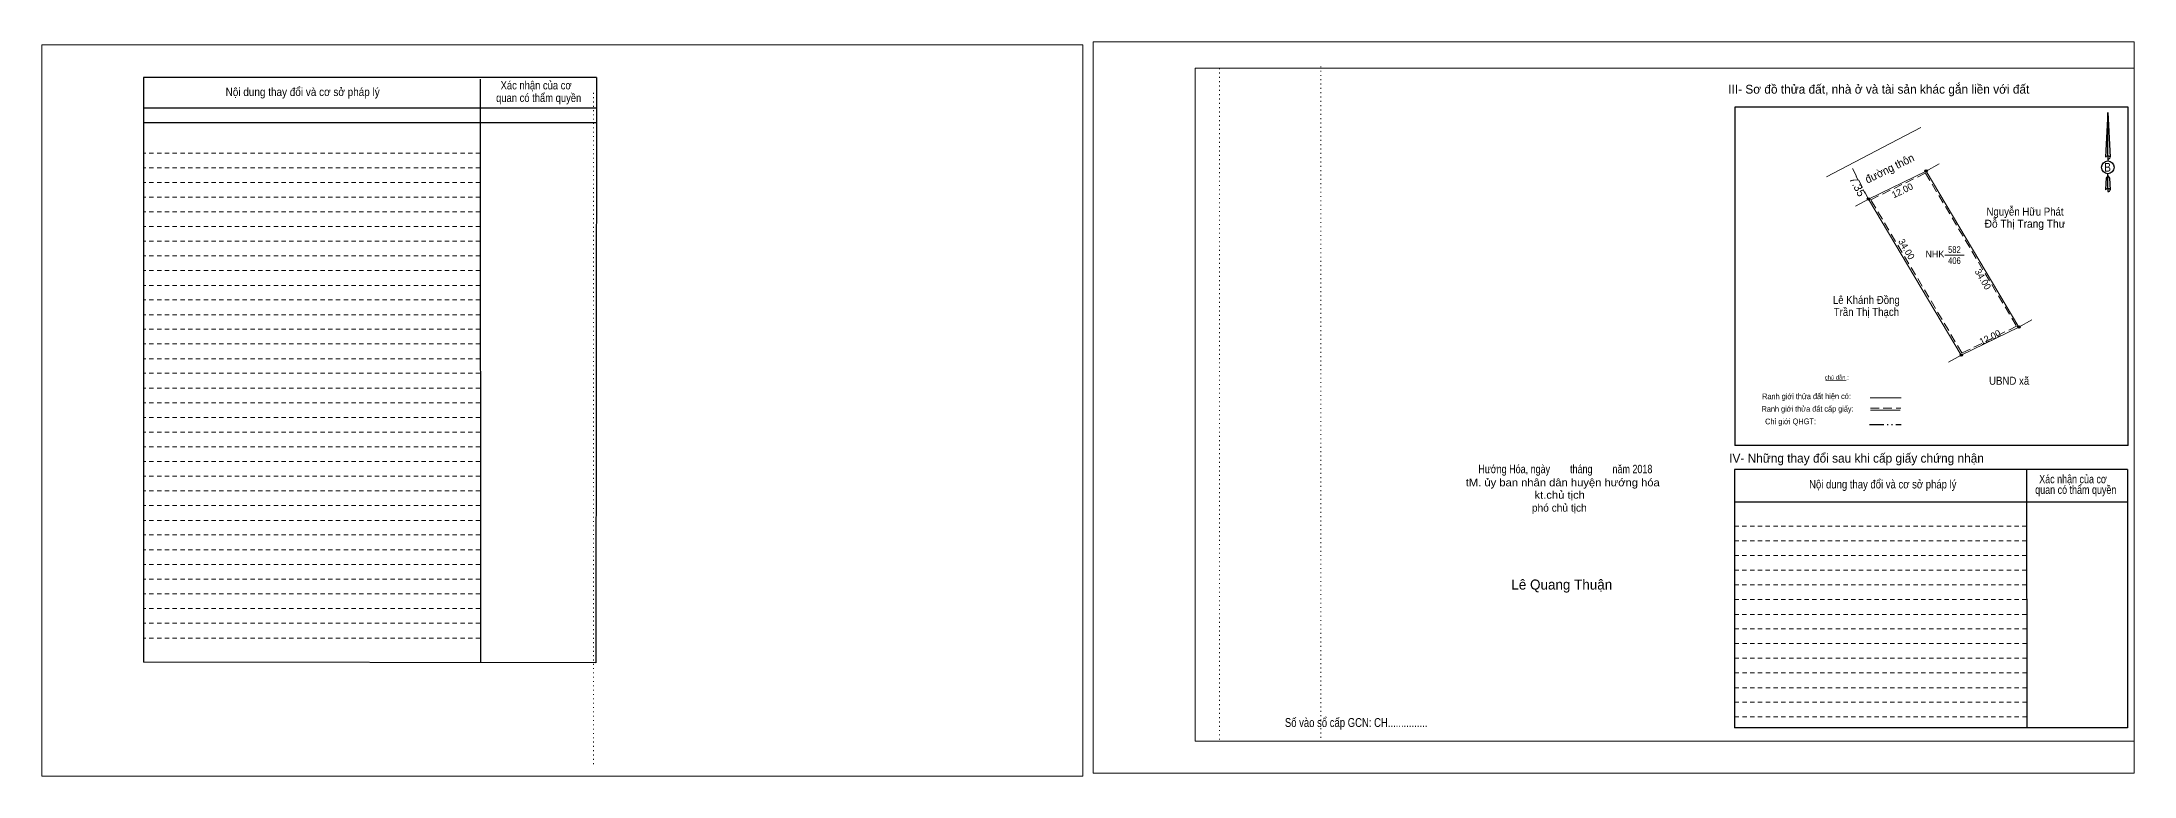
# Model space of a CAD drawing. Header units: metres. Extents: x 548125 to 548825, y 1837706 to 1837854.
# Drawn here: x 548432.9 to 548825.1, y 1837706.4 to 1837843.9 of the extents above; entities that cross this region are included whole.
import ezdxf
from ezdxf.enums import TextEntityAlignment as Align

# ---------------------------------------------------------------- set-up
doc = ezdxf.new("R2010")
doc.units = ezdxf.units.M
doc.header["$LTSCALE"] = 0.54
for name, pattern in [('DASH_DOUBLE_DOT', [9.2, 5, -1.2, 0.3, -1.2, 0.3, -1.2]), ('DOTTED', [1.5, 0.3, -1.2]), ('MEDIUM_DASHED', [4.5, 3, -1.5]), ('SHORT_DASHED', [2.7, 1.5, -1.2])]:
    doc.linetypes.add(name, pattern=pattern)
doc.layers.add('12', color=7, linetype='Continuous')
for name, color, linetype, lineweight in [('18', 7, 'Continuous', 25), ('28', 7, 'SHORT_DASHED', 13), ('3', 7, 'Continuous', 13), ('4', 7, 'Continuous', 13), ('5', 7, 'DASH_DOUBLE_DOT', 25), ('55', 7, 'Continuous', 13), ('7', 7, 'Continuous', 13)]:
    doc.layers.add(name, color=color, linetype=linetype, lineweight=lineweight)

msp = doc.modelspace()

# ---------------------------------------------------------------- hatches: boundary and pattern name
at = {"layer": '4'}
for points in [[(548786.3697, 1837819.76, 1), (548785.9103, 1837819.76, 1)], [(548775.5797, 1837814.51, 1), (548775.1203, 1837814.51, 1)], [(548803.7597, 1837790.55, 1), (548803.3003, 1837790.55, 1)], [(548792.9697, 1837785.3, 1), (548792.5103, 1837785.3, 1)], [(548792.9697, 1837785.3, 1), (548792.5103, 1837785.3, 1)]]:
    msp.add_hatch(color=256, dxfattribs=at).paths.add_polyline_path(points)

# ---------------------------------------------------------------- linework, layer by layer
at = {"layer": '18'}
for p, q in [((548820.21, 1837830.73), (548820.65, 1837822.33)), ((548820.21, 1837830.73), (548820.65, 1837822.33)), ((548820.21, 1837830.73), (548820.65, 1837822.33)), ((548819.83, 1837823.61), (548819.79, 1837822.34)), ((548820.21, 1837822.57), (548820.21, 1837822.27)), ((548820.21, 1837822.27), (548820.21, 1837822.04)), ((548820.21, 1837822.04), (548820.21, 1837821.7)), ((548820.21, 1837822.04), (548820.21, 1837821.7)), ((548820.21, 1837822.04), (548820.21, 1837821.7)), ((548820.65, 1837822.33), (548820.65, 1837822.34)), ((548820.21, 1837818.87), (548820.21, 1837819.24)), ((548820.21, 1837818.87), (548820.21, 1837819.24)), ((548820.21, 1837818.87), (548820.21, 1837819.24)), ((548820.21, 1837818.87), (548820.53, 1837818.41)), ((548820.21, 1837818.87), (548820.53, 1837818.41)), ((548820.21, 1837818.87), (548820.53, 1837818.41)), ((548820.53, 1837818.41), (548820.65, 1837816.21)), ((548820.53, 1837818.41), (548820.65, 1837816.21)), ((548820.53, 1837818.41), (548820.65, 1837816.21)), ((548820.21, 1837816.48), (548820.21, 1837816.17)), ((548820.21, 1837816.17), (548820.21, 1837815.91)), ((548820.65, 1837816.21), (548820.65, 1837816.22))]:
    msp.add_line(p, q, dxfattribs=at)
for points in [[(548820.21, 1837822.57), (548820.21, 1837830.73), (548819.83, 1837823.61)], [(548820.21, 1837816.48), (548820.21, 1837818.87), (548819.92, 1837818.41), (548819.83, 1837817.51), (548819.79, 1837816.22)]]:
    msp.add_lwpolyline(points, dxfattribs=at)
msp.add_ellipse((548820.2126, 1837820.4543), major_axis=(0, 1.1963), ratio=0.983453, dxfattribs=at)
for centre, start_param, end_param in [((548820.213, 1837822.2978), 1.57079633, 3.07445202), ((548820.213, 1837822.2978), 0.06714063, 1.57079633), ((548820.213, 1837822.2978), 4.71238898, 6.28318531), ((548820.213, 1837816.192), 2.49106941, 3.07427841), ((548820.213, 1837816.192), 1.57079633, 2.49106941), ((548820.213, 1837816.192), 0.06714063, 1.57079633), ((548820.213, 1837816.192), 4.71238898, 6.28318531)]:
    msp.add_ellipse(centre, major_axis=(0.4313, 0), ratio=0.655448, start_param=start_param, end_param=end_param, dxfattribs=at)
at = {"layer": '28', "linetype": 'Continuous', "lineweight": 25}
for p, q in [((548536.86, 1837837.26), (548451.98, 1837837.26)), ((548515.1, 1837836.97), (548515.13, 1837727.75)), ((548536.86, 1837837.26), (548536.78, 1837727.67)), ((548536.86, 1837831.53), (548452.09, 1837831.53)), ((548536.86, 1837831.53), (548452.09, 1837831.53)), ((548536.86, 1837828.78), (548452.09, 1837828.78)), ((548823.99, 1837768.35), (548750.27, 1837768.35)), ((548804.96, 1837763.86), (548805, 1837715.47)), ((548823.92, 1837763.86), (548823.89, 1837715.47)), ((548823.89, 1837757.72), (548750.22, 1837757.72)), ((548536.78, 1837727.67), (548451.98, 1837727.79)), ((548823.89, 1837715.47), (548750.22, 1837715.47))]:
    msp.add_line(p, q, dxfattribs=at)
at = {"layer": '28'}
for p, q in [((548515.1, 1837823.13), (548451.98, 1837823.13)), ((548515.1, 1837820.36), (548451.98, 1837820.36)), ((548515.1, 1837817.64), (548451.98, 1837817.64)), ((548515.1, 1837814.84), (548451.98, 1837814.84)), ((548515.1, 1837812.11), (548451.98, 1837812.11)), ((548515.1, 1837809.35), (548451.98, 1837809.35)), ((548515.1, 1837806.6), (548451.98, 1837806.6)), ((548515.1, 1837803.86), (548451.98, 1837803.86)), ((548515.1, 1837801.11), (548451.98, 1837801.11)), ((548515.1, 1837798.35), (548451.98, 1837798.35)), ((548515.1, 1837795.62), (548451.98, 1837795.62)), ((548515.1, 1837792.85), (548451.98, 1837792.85)), ((548515.1, 1837790.12), (548451.98, 1837790.12)), ((548515.1, 1837787.37), (548451.98, 1837787.37)), ((548515.1, 1837784.6), (548451.98, 1837784.6)), ((548515.1, 1837781.88), (548451.98, 1837781.88)), ((548515.1, 1837779.1), (548451.98, 1837779.1)), ((548515.1, 1837776.35), (548451.98, 1837776.35)), ((548515.1, 1837773.6), (548451.98, 1837773.6)), ((548515.1, 1837770.85), (548451.98, 1837770.85)), ((548515.1, 1837768.08), (548451.98, 1837768.08)), ((548515.1, 1837765.34), (548451.98, 1837765.34)), ((548515.1, 1837762.6), (548451.98, 1837762.6)), ((548515.1, 1837759.84), (548451.98, 1837759.84)), ((548515.1, 1837757.11), (548451.98, 1837757.11)), ((548515.1, 1837754.32), (548451.98, 1837754.32)), ((548515.1, 1837751.62), (548451.98, 1837751.62)), ((548804.98, 1837753.28), (548750.22, 1837753.28)), ((548804.98, 1837750.52), (548750.22, 1837750.52)), ((548515.1, 1837748.84), (548451.98, 1837748.84)), ((548804.98, 1837747.76), (548750.22, 1837747.76)), ((548515.1, 1837746.1), (548451.98, 1837746.1)), ((548515.1, 1837743.35), (548451.98, 1837743.35)), ((548804.98, 1837745.02), (548750.22, 1837745.02)), ((548515.1, 1837740.57), (548451.98, 1837740.57)), ((548804.98, 1837742.27), (548750.22, 1837742.27)), ((548804.98, 1837739.51), (548750.22, 1837739.51)), ((548515.1, 1837737.84), (548451.98, 1837737.84)), ((548515.1, 1837735.07), (548451.98, 1837735.07)), ((548804.98, 1837736.74), (548750.22, 1837736.74)), ((548515.1, 1837732.31), (548451.98, 1837732.31)), ((548805, 1837734), (548750.22, 1837734)), ((548805, 1837731.27), (548750.22, 1837731.27)), ((548805, 1837728.52), (548750.22, 1837728.52)), ((548805, 1837725.76), (548750.22, 1837725.76)), ((548805, 1837723), (548750.22, 1837723)), ((548805, 1837720.27), (548750.22, 1837720.27)), ((548805, 1837717.52), (548750.22, 1837717.52))]:
    msp.add_line(p, q, dxfattribs=at)
at = {"layer": '28', "linetype": 'Continuous', "lineweight": 25}
for points in [[(548536.86, 1837837.26), (548451.98, 1837837.26), (548451.98, 1837727.79)], [(548823.99, 1837768.35), (548823.99, 1837831.71), (548750.27, 1837831.71), (548750.27, 1837768.35)], [(548823.92, 1837763.86), (548750.22, 1837763.86), (548750.22, 1837715.47)]]:
    msp.add_lwpolyline(points, dxfattribs=at)
at = {"layer": '3'}
for p, q in [((548649.12, 1837838.99), (548825.14, 1837838.99)), ((548649.12, 1837713), (548649.12, 1837838.99)), ((548825.14, 1837838.99), (548825.14, 1837711.94)), ((548649.12, 1837713), (548825.14, 1837713))]:
    msp.add_line(p, q, dxfattribs=at)
at = {"layer": '3', "linetype": 'DOTTED'}
for p, q in [((548653.68, 1837838.99), (548653.68, 1837713)), ((548672.68, 1837839.36), (548672.68, 1837713.36)), ((548536.3, 1837834.4), (548536.3, 1837708.42))]:
    msp.add_line(p, q, dxfattribs=at)
at = {"layer": '3'}
for points in [[(548432.91, 1837706.45), (548628.06, 1837706.45), (548628.06, 1837843.42), (548432.91, 1837843.42)], [(548432.91, 1837843.42), (548628.06, 1837843.42), (548628.06, 1837706.45), (548432.91, 1837706.45)], [(548432.91, 1837706.45), (548628.06, 1837706.45), (548628.06, 1837843.42), (548432.91, 1837843.42)], [(548630, 1837707.01), (548825.14, 1837707.01), (548825.14, 1837843.94), (548630, 1837843.94)]]:
    msp.add_lwpolyline(points, close=True, dxfattribs=at)
msp.add_lwpolyline([(548656.24, 1837838.99), (548825.14, 1837838.99), (548825.14, 1837713), (548656.24, 1837713)], dxfattribs=at)
at = {"layer": '4'}
for p, q in [((548785.17, 1837827.94), (548778.11, 1837824.24)), ((548778.11, 1837824.24), (548767.47, 1837818.69)), ((548786.14, 1837819.76), (548788.56, 1837821.09)), ((548775.35, 1837814.51), (548772.93, 1837813.18)), ((548789.68, 1837804.01), (548793.29, 1837804.01)), ((548803.53, 1837790.55), (548805.95, 1837791.88)), ((548792.74, 1837785.3), (548790.32, 1837783.97))]:
    msp.add_line(p, q, dxfattribs=at)
at = {"layer": '4', "linetype": 'MEDIUM_DASHED'}
msp.add_line((548775.35, 1837814.51), (548771.94, 1837821.02), dxfattribs=at)
at = {"layer": '4'}
for points in [[(548792.74, 1837785.3), (548775.35, 1837814.51), (548786.14, 1837819.76), (548803.53, 1837790.55)], [(548786.14, 1837819.76), (548803.53, 1837790.55), (548792.74, 1837785.3), (548775.35, 1837814.51)]]:
    msp.add_lwpolyline(points, close=True, dxfattribs=at)
at = {"layer": '4', "linetype": 'MEDIUM_DASHED'}
msp.add_lwpolyline([(548792.86, 1837785.69), (548775.77, 1837814.38), (548786.02, 1837819.37), (548803.11, 1837790.68)], close=True, dxfattribs=at)
at = {"layer": '4', "lineweight": 25}
for centre in [(548786.14, 1837819.76), (548775.35, 1837814.51), (548803.53, 1837790.55), (548792.74, 1837785.3), (548792.74, 1837785.3)]:
    msp.add_circle(centre, 0.2297, dxfattribs=at)
at = {"layer": '5'}
msp.add_line((548775.52, 1837772.31), (548781.46, 1837772.31), dxfattribs=at)
at = {"layer": '55'}
for p, q in [((548775.65, 1837777.3), (548781.46, 1837777.3)), ((548775.7, 1837774.97), (548781.27, 1837774.97)), ((548775.7, 1837774.97), (548781.27, 1837774.97))]:
    msp.add_line(p, q, dxfattribs=at)
at = {"layer": '55', "linetype": 'MEDIUM_DASHED'}
msp.add_line((548775.69, 1837775.37), (548781.39, 1837775.37), dxfattribs=at)
at = {"layer": '7'}
msp.add_line((548767.35, 1837780.56), (548771.18, 1837780.62), dxfattribs=at)

# ---------------------------------------------------------------- texts
at = {"layer": '12'}
for p in [(548781.9264, 1837804.8147), (548796.2564, 1837799.1747)]:
    msp.add_text('34.00', height=1.25, rotation=300.767, dxfattribs=at).set_placement(p, align=Align.CENTER)
at = {"layer": '18'}
for s, height, width, p in [('B', 1.643, 0.85, (548820.15, 1837819.64)), ('Hướng Hóa, ngày        tháng        năm 2018', 1.573, 0.8, (548718.51, 1837763.17)), ('tM. ủy ban nhân dân huyện hướng hóa', 1.426, 1.1, (548718.025, 1837760.72)), ('kt.chủ tịch', 1.426, 1.1, (548717.45, 1837758.4)), ('Số vào sổ cấp GCN: CH...............', 1.664, 0.8, (548679.29, 1837715.65))]:
    msp.add_text(s, height=height, dxfattribs=dict(at, width=width)).set_placement(p, align=Align.CENTER)
for s, height, p in [('phó chủ tịch', 1.426, (548717.38, 1837755.98)), ('Lê Quang Thuận', 1.883, (548717.845, 1837741.38))]:
    msp.add_text(s, height=height, dxfattribs=at).set_placement(p, align=Align.CENTER)
at = {"layer": '28'}
for s, height, width, p in [('Nội dung thay đổi và cơ sở pháp lý', 1.55, 0.9, (548481.805, 1837833.8)), ('Nội dung thay đổi và cơ sở pháp lý', 1.55, 0.9, (548481.805, 1837833.8)), (' quan có thẩm quyền', 1.55, 0.85, (548525.805, 1837832.69)), (' quan có thẩm quyền', 1.55, 0.85, (548525.805, 1837832.69)), ('Xác nhận của cơ', 1.55, 0.85, (548525.565, 1837835.04)), ('Xác nhận của cơ', 1.55, 0.85, (548525.565, 1837835.04)), ('Xác nhận của cơ', 1.569, 0.8, (548813.675, 1837761.29)), ('Nội dung thay đổi và cơ sở pháp lý', 1.569, 0.85, (548778.015, 1837760.32)), (' quan có thẩm quyền', 1.569, 0.8, (548813.965, 1837759.3))]:
    msp.add_text(s, height=height, dxfattribs=dict(at, width=width)).set_placement(p, align=Align.CENTER)
for s, p in [('III- Sơ đồ thửa đất, nhà ở và tài sản khác gắn liền với đất', (548777.265, 1837834.25)), ('IV- Những thay đổi sau khi cấp giấy chứng nhận', (548773.1, 1837765.15))]:
    msp.add_text(s, height=1.664, dxfattribs=at).set_placement(p, align=Align.CENTER)
at = {"layer": '4', "width": 0.95}
msp.add_text('đường thôn', height=1.5, rotation=25.946, dxfattribs=at).set_placement((548775.15, 1837817.39))
at = {"layer": '4'}
msp.add_text('7.35', height=1.5, rotation=297.665, dxfattribs=at).set_placement((548771.69, 1837818.26))
for p in [(548781.9566, 1837815.5377), (548798.3966, 1837788.0577)]:
    msp.add_text('12.00', height=1.25, rotation=25.946, dxfattribs=at).set_placement(p, align=Align.CENTER)
for s, height, width, p in [('Nguyễn Hữu Phát', 1.5, 0.9, (548804.685, 1837811.41)), ('Đỗ Thị Trang Thư', 1.5, 0.95, (548804.69, 1837809.15)), ('582', 1.25, 0.85, (548791.445, 1837804.42)), ('406', 1.25, 0.85, (548791.445, 1837802.35)), ('Lê Khánh Đồng', 1.5, 0.9, (548774.93, 1837794.87)), ('Trần Thị Thạch', 1.5, 0.9, (548774.945, 1837792.63)), ('UBND xã', 1.5, 0.9, (548801.705, 1837779.74))]:
    msp.add_text(s, height=height, dxfattribs=dict(at, width=width)).set_placement(p, align=Align.CENTER)
msp.add_text('NHK', height=1.25, dxfattribs=at).set_placement((548787.785, 1837803.59), align=Align.CENTER)
at = {"layer": '55'}
for s, height, width, p in [('Ranh giới thửa đất hiện có:', 1.074, 0.8, (548763.7187, 1837777.0367)), ('Ranh giới thửa đất cấp giấy:', 1.069, 0.8, (548763.9237, 1837774.6873)), ('Chỉ giới QHGT:', 1.069, 0.85, (548760.7237, 1837772.3399))]:
    msp.add_text(s, height=height, rotation=0.135, dxfattribs=dict(at, width=width)).set_placement(p, align=Align.CENTER)
at = {"layer": '7'}
msp.add_text('chú dẫn :', height=0.7907, rotation=359.974, dxfattribs=at).set_placement((548769.3848, 1837780.7089), align=Align.CENTER)

doc.saveas('drawing.dxf')
